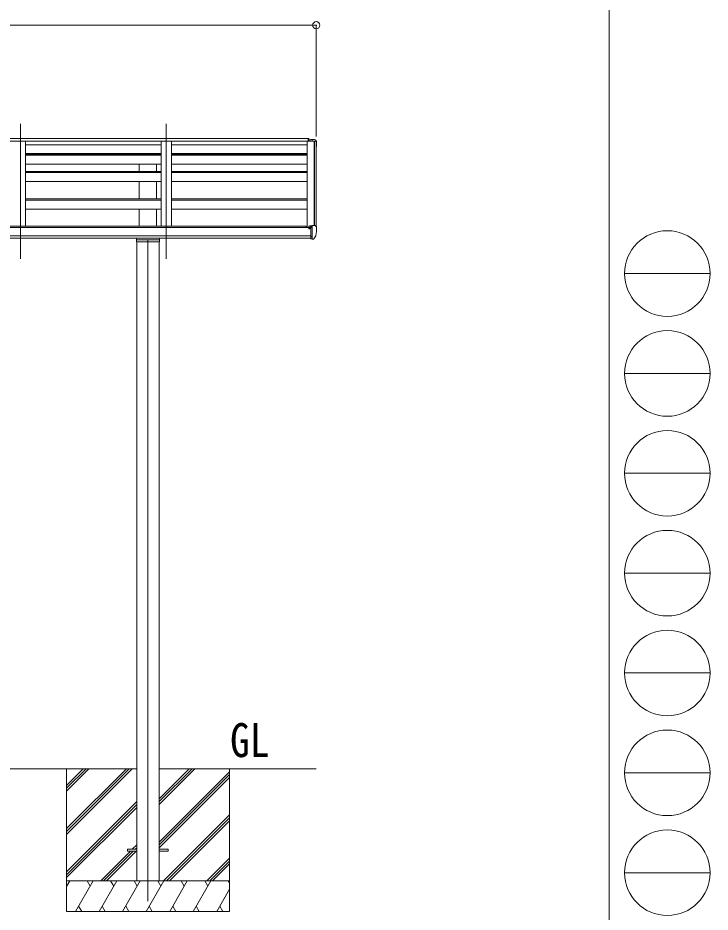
# Model space of a CAD drawing. Units: millimetres at full size, sheet at 1:35; details may follow other scales. Extents: x -9783 to 9892, y -6828 to 6752.
# Drawn here: x 6494 to 9892, y -4396 to -8 of the extents above; entities that cross this region are included whole.
import ezdxf
from ezdxf.enums import TextEntityAlignment as Align

# ---------------------------------------------------------------- set-up
doc = ezdxf.new("R2010")
doc.units = ezdxf.units.MM
doc.header["$LTSCALE"] = 35
doc.header["$PDMODE"] = 32
doc.header["$PDSIZE"] = 35
for name, color, linetype, lineweight in [('0-0_0', 7, 'Continuous', 9), ('0-1_本体', 4, 'Continuous', 9), ('0-2_部品', 7, 'Continuous', 9), ('0-8_PARTS2', 2, 'Continuous', 9), ('0-A_寸法', 6, 'Continuous', 9), ('F-0_240', 7, 'Continuous', 9)]:
    doc.layers.add(name, color=color, linetype=linetype, lineweight=lineweight)
doc.styles.add('ＭＳ ゴシック', font='')
doc.styles.get('ＭＳ ゴシック').set_extended_font_data('MS Gothic')

msp = doc.modelspace()

# ---------------------------------------------------------------- linework, layer by layer
at = {"layer": '0-0_0'}
for p, q in [((5487.28, -3692.73), (7077.28, -3692.73)), ((6732.28, -3774.78), (6814.33, -3692.73)), ((6732.28, -3788.92), (6828.47, -3692.73)), ((6732.28, -3803.06), (6842.62, -3692.73)), ((6732.28, -4015.19), (7054.75, -3692.73)), ((6732.28, -4001.05), (7040.61, -3692.73)), ((6732.28, -3986.91), (7026.46, -3692.73)), ((6732.28, -3692.73), (6732.28, -4392.73)), ((7187.28, -3840.28), (7334.83, -3692.73)), ((7187.28, -3854.42), (7348.97, -3692.73)), ((7187.28, -3868.56), (7363.12, -3692.73)), ((7187.28, -3692.73), (7958.28, -3692.73)), ((7187.28, -4052.41), (7532.28, -3707.41)), ((7187.28, -4066.55), (7532.28, -3721.55)), ((7532.28, -3692.73), (7532.28, -4392.73)), ((7187.28, -4080.69), (7532.28, -3735.69)), ((6732.28, -4199.04), (7077.28, -3854.04)), ((6732.28, -4213.18), (7077.28, -3868.18)), ((6732.28, -4227.32), (7077.28, -3882.32)), ((7209.09, -4242.73), (7532.28, -3919.54)), ((7223.24, -4242.73), (7532.28, -3933.68)), ((7237.38, -4242.73), (7532.28, -3947.82)), ((7055.23, -4088.23), (7077.28, -4066.17)), ((7069.37, -4088.23), (7077.28, -4080.31)), ((6900.73, -4242.73), (7046.23, -4097.23)), ((6914.87, -4242.73), (7060.37, -4097.23)), ((6929.01, -4242.73), (7074.51, -4097.23)), ((7421.23, -4242.73), (7532.28, -4131.67)), ((7435.37, -4242.73), (7532.28, -4145.81)), ((7449.51, -4242.73), (7532.28, -4159.96)), ((6732.28, -4270.23), (6748.16, -4242.73)), ((7532.28, -4242.73), (6732.28, -4242.73)), ((6777.03, -4392.73), (6863.63, -4242.73)), ((6848.63, -4268.71), (6833.63, -4242.73)), ((6892.5, -4392.73), (6979.1, -4242.73)), ((6964.1, -4268.71), (6949.1, -4242.73)), ((7007.97, -4392.73), (7094.57, -4242.73)), ((7079.57, -4268.71), (7064.57, -4242.73)), ((7123.44, -4392.73), (7210.04, -4242.73)), ((7195.04, -4268.71), (7180.04, -4242.73)), ((7238.91, -4392.73), (7325.51, -4242.73)), ((7310.51, -4268.71), (7295.51, -4242.73)), ((7354.38, -4392.73), (7440.98, -4242.73)), ((7410.98, -4242.73), (7425.98, -4268.71)), ((7526.45, -4242.73), (7532.28, -4252.83)), ((7469.85, -4392.73), (7532.28, -4284.59)), ((6792.03, -4366.75), (6807.03, -4392.73)), ((6907.5, -4366.75), (6922.5, -4392.73)), ((7022.97, -4366.75), (7037.97, -4392.73)), ((7138.44, -4366.75), (7153.44, -4392.73)), ((7253.91, -4366.75), (7268.91, -4392.73)), ((7369.38, -4366.75), (7384.38, -4392.73)), ((7484.85, -4366.75), (7499.85, -4392.73)), ((6732.28, -4392.73), (7532.28, -4392.73))]:
    msp.add_line(p, q, dxfattribs=at)
at = {"layer": '0-1_本体'}
for p, q in [((7921.29, -614.1), (2945.78, -614.1)), ((6481.28, -614.1), (6531.28, -614.1)), ((6531.28, -1029.98), (6531.28, -614.1)), ((7197.28, -1029.98), (7197.28, -614.1)), ((7197.28, -614.1), (7247.28, -614.1)), ((7247.28, -1029.98), (7247.28, -614.1)), ((7913.28, -614.1), (7913.28, -1036.4)), ((7918.79, -599.65), (7918.79, -614.1)), ((7949.21, -614.3), (7948.58, -615.92)), ((7949.28, -614.19), (7949.28, -1026.55)), ((7957.34, -614.52), (7949.5, -614.11)), ((6531.28, -630.64), (7197.28, -630.64)), ((7247.28, -630.64), (7913.28, -630.64)), ((7958.28, -615.41), (7958.29, -1033.09)), ((6531.28, -674.17), (7197.28, -674.17)), ((7197.28, -676.54), (6531.28, -676.54)), ((7197.28, -679.53), (6531.28, -679.53)), ((7197.28, -682.16), (6531.28, -682.16)), ((7089.78, -679.53), (7089.78, -676.54)), ((7174.78, -679.53), (7174.78, -676.54)), ((7247.28, -674.17), (7913.28, -674.17)), ((7247.28, -676.66), (7913.28, -676.66)), ((7913.28, -679.53), (7247.28, -679.53)), ((7913.28, -682.16), (7247.28, -682.16)), ((7197.28, -726.89), (6531.28, -726.89)), ((7089.78, -762.87), (7089.78, -726.89)), ((7174.78, -762.87), (7174.78, -726.89)), ((7913.28, -726.89), (7247.28, -726.89)), ((7197.28, -762.87), (6531.28, -762.87)), ((7197.28, -767.72), (6531.28, -767.72)), ((7913.28, -762.87), (7247.28, -762.87)), ((7913.28, -767.72), (7247.28, -767.72)), ((7197.28, -811.96), (6531.28, -811.96)), ((7089.78, -896.15), (7089.78, -811.96)), ((7174.78, -896.15), (7174.78, -811.96)), ((7913.28, -811.96), (7247.28, -811.96)), ((7197.28, -896.15), (6531.28, -896.15)), ((7197.28, -903.05), (6531.28, -903.05)), ((7913.28, -896.15), (7247.28, -896.15)), ((7913.28, -903.05), (7247.28, -903.05)), ((7197.28, -946.6), (6531.28, -946.6)), ((7089.78, -1029.98), (7089.78, -946.6)), ((7174.78, -1029.98), (7174.78, -946.6)), ((7913.28, -946.6), (7247.28, -946.6)), ((2932.79, -1036.4), (7931.78, -1036.4)), ((7908.28, -1029.98), (2956.28, -1029.98)), ((7908.28, -1029.98), (7908.28, -1036.4)), ((2932.78, -1077.91), (7931.78, -1077.91)), ((2932.78, -1089.77), (7931.78, -1089.77)), ((7077.28, -1106.7), (7077.28, -4242.73)), ((7187.28, -1106.7), (7187.28, -4242.73))]:
    msp.add_line(p, q, dxfattribs=at)
for points in [[(7921.29, -599.65), (2945.78, -599.65), (2945.78, -614.1)], [(7948.58, -1026.55), (7948.58, -614.1), (7913.28, -614.1)]]:
    msp.add_lwpolyline(points, dxfattribs=at)
msp.add_circle((7924.31, -1041.04), 3, dxfattribs=at)
for centre, radius, start, end in [((7949.49, -614.41), 0.301, 87.13321, 158.93673), ((7957.28, -615.52), 1, 6.23034, 87)]:
    msp.add_arc(centre, radius, start, end, dxfattribs=at)
at = {"layer": '0-2_部品'}
for p, q in [((7921.29, -599.65), (7918.79, -599.65)), ((7920.29, -599.65), (7920.29, -614.1)), ((7921.29, -599.65), (7921.29, -614.1)), ((7931.79, -606.02), (7921.79, -606.11)), ((7921.79, -611.2), (7921.79, -606.11)), ((7921.79, -611.2), (7931.79, -611.2)), ((7950.29, -606.02), (7931.79, -606.02)), ((7931.79, -614.1), (7931.79, -611.2)), ((7938.29, -614.1), (7938.29, -606.02)), ((7950.29, -606.02), (7952.62, -606.16)), ((7953.38, -606.59), (7957.44, -612.39)), ((7960.29, -615.39), (7960.29, -616.02)), ((7921.78, -1032.4), (7921.78, -1036.37)), ((7936.78, -1031.23), (7922.78, -1031.29)), ((7926.28, -1031.27), (7926.28, -1029.38)), ((7926.78, -1041.46), (7926.48, -1041.46)), ((7927.31, -1041.46), (7926.78, -1041.46)), ((7927.11, -1028.96), (7936.78, -1028.24)), ((7931.78, -1036.28), (7938.28, -1035.88)), ((7936.78, -1027.46), (7938.28, -1027.46)), ((7936.78, -1027.46), (7936.78, -1033.63)), ((7938.28, -1095.05), (7938.28, -1026.55)), ((7953.37, -1027.11), (7957.44, -1032.92)), ((7960.28, -1035.92), (7960.28, -1036.55)), ((7931.78, -1091.85), (7937.28, -1091.85)), ((7937.78, -1092.85), (7937.28, -1091.85)), ((7938.28, -1092.85), (7937.78, -1092.85)), ((7939.78, -1094.95), (7938.28, -1095.05)), ((7939.78, -1094.95), (7943.49, -1094.73)), ((7945.91, -1093.23), (7955.65, -1077.85)), ((7078.28, -1097.44), (7186.28, -1097.44))]:
    msp.add_line(p, q, dxfattribs=at)
at = {"layer": '0-2_部品', "color": 4}
for p, q in [((7077.28, -4088.23), (7032.28, -4088.23)), ((7032.28, -4088.23), (7032.28, -4097.23)), ((7077.28, -4097.23), (7032.28, -4097.23)), ((7232.28, -4088.23), (7187.28, -4088.23)), ((7232.28, -4097.23), (7187.28, -4097.23)), ((7232.28, -4088.23), (7232.28, -4097.23))]:
    msp.add_line(p, q, dxfattribs=at)
at = {"layer": '0-2_部品'}
for points in [[(7921.78, -1039.85), (7921.78, -1041.46), (7921.31, -1041.46)], [(7926.48, -1040.27), (7926.48, -1041.46), (7921.78, -1041.46)], [(7927.11, -1028.96), (7926.94, -1028.98), (7926.78, -1029.01), (7926.64, -1029.05), (7926.52, -1029.11), (7926.42, -1029.17), (7926.34, -1029.23), (7926.3, -1029.3), (7926.28, -1029.38)], [(7931.78, -1091.85), (7931.78, -1033.63), (7936.78, -1033.63)], [(7938.28, -1026.55), (7950.28, -1026.55), (7952.62, -1026.69)], [(7189.28, -1089.77), (7189.28, -1106.7), (7075.28, -1106.7), (7075.28, -1089.77)], [(7938.28, -1081.16), (7935.12, -1080.75), (7931.78, -1080.32)]]:
    msp.add_lwpolyline(points, dxfattribs=at)
for centre, radius, start, end in [((7952.56, -607.16), 1, 35, 86.5), ((7957.29, -615.39), 3, 0, 87), ((7758.29, -616.02), 202, 351.91451, 0), ((7924.28, -1041.46), 2.5, 28.35764, 180), ((7924.28, -1041.46), 2.5, 0, 28.35764), ((7952.56, -1027.69), 1, 35, 86.5), ((7767.79, -1036.54), 192.49, 347.8767, 359.9992), ((7957.28, -1035.92), 3, 0, 87), ((7943.31, -1091.73), 3, 273.5, 330), ((7953.05, -1076.35), 3, 330, 348.16652)]:
    msp.add_arc(centre, radius, start, end, dxfattribs=at)
msp.add_ellipse((7922.78, -1032.39), major_axis=(0.02, 1.1), ratio=0.906239, start_param=0.0206394, end_param=1.5914357, dxfattribs=at)
at = {"layer": '0-8_PARTS2'}
for p, q in [((6506.28, -1190.39), (6506.28, -527.86)), ((7222.28, -1190.39), (7222.28, -527.86)), ((7132.28, -1096.59), (7132.28, -4342.73))]:
    msp.add_line(p, q, dxfattribs=at)
at = {"layer": '0-A_寸法'}
for p, q in [((2906.28, -44.37), (7958.28, -44.37)), ((7958.28, -44.37), (7958.28, -589.99))]:
    msp.add_line(p, q, dxfattribs=at)
msp.add_point((7958.28, -44.37), dxfattribs=at)
at = {"layer": 'F-0_240', "color": 5}
msp.add_line((9396.97, 6751.9), (9396.97, -6828.1), dxfattribs=at)
at = {"layer": 'F-0_240', "color": 4}
for p, q in [((9471.77, -1263.1), (9891.77, -1263.1)), ((9471.77, -1753.1), (9891.77, -1753.1)), ((9471.77, -2243.1), (9891.77, -2243.1)), ((9471.77, -2733.1), (9891.77, -2733.1)), ((9471.77, -3223.1), (9891.77, -3223.1)), ((9471.77, -3713.1), (9891.77, -3713.1)), ((9471.77, -4203.1), (9891.77, -4203.1))]:
    msp.add_line(p, q, dxfattribs=at)
for centre in [(9681.77, -1263.1), (9681.77, -1753.1), (9681.77, -2243.1), (9681.77, -2733.1), (9681.77, -3223.1), (9681.77, -3713.1), (9681.77, -4203.1)]:
    msp.add_circle(centre, 210, dxfattribs=at)

# ---------------------------------------------------------------- texts
at = {"layer": '0-0_0', "style": 'ＭＳ ゴシック', "width": 0.85}
msp.add_text('GL', height=166.8, dxfattribs=at).set_placement((7535.5, -3685.79), align=Align.BOTTOM_LEFT)

doc.saveas('drawing.dxf')
